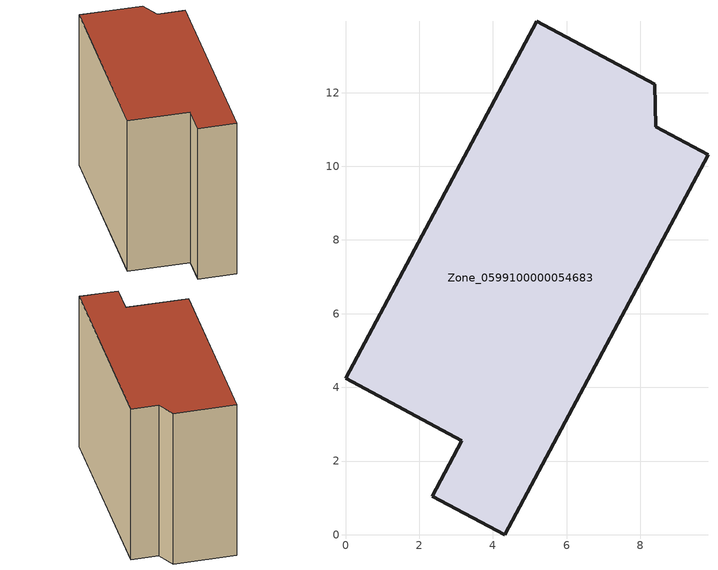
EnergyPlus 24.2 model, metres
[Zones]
Zone_0599100000054683
 floor ground (C_G): 0,4.25 5.19,13.94 8.39,12.23 8.42,11.08 9.84,10.31 4.32,0 2.36,1.05 3.16,2.55 z0
 wall outside (C_F): 8.42,11.08 8.39,12.23 5.19,13.94 0,4.25 3.16,2.55 2.36,1.05 4.32,0 9.84,10.31 8.42,11.08 z0:9.96
 roof outside (C_R): 4.32,0 9.84,10.31 8.42,11.08 8.39,12.23 5.19,13.94 0,4.25 3.16,2.55 2.36,1.05 z9.96
[BUILDING]
Pand.0599100000054683: North Axis=0; Terrain=City; Loads Convergence Tolerance Value=0.04; Temperature Convergence Tolerance Value=0.4; Solar Distribution=FullExterior; Maximum Number of Warmup Days=25; Minimum Number of Warmup Days=1
[Site:Location]
Rotterdam.The.Hague.AP_ZH_NLD Design_Conditions: Latitude=51.96; Longitude=4.45; Time Zone=1; Elevation=-4.5
[SITE:GROUNDTEMPERATURE:BUILDINGSURFACE]
18, 18, 18, 18, 18, 18, 18, 18, 18, 18, 18, 18
[MATERIAL] Thermal Absorptance=0.9; Solar Absorptance=0.7; Visible Absorptance=0.7
Name | Roughness | Thickness | Conductivity | Density | Specific Heat
G.TI.1946 | MediumSmooth | 0.15 | 1 | 540 | 1210
F.TI.1946 | Rough | 0.3 | 0.857143 | 1920 | 840
R.TI.1946 | MediumRough | 0.2 | 0.1 | 1500 | 1000
[CONSTRUCTION]
C_G: G.TI.1946
C_F: F.TI.1946
C_R: R.TI.1946
[ZONE]
Zone_0599100000054683: Type=1; Multiplier=1; Ceiling Height=Autocalculate; Volume=Autocalculate; Floor Area=autocalculate; Part of Total Floor Area=Yes
[ZONEINFILTRATION:DESIGNFLOWRATE]
Infil_Zone_0599100000054683: Zone or ZoneList or Space or SpaceList=Zone_0599100000054683; Schedule=AlwaysOn; Design Flow Rate Calculation Method=Flow/Area; Flow Rate per Floor Area=0.003; Constant Term Coefficient=1; Temperature Term Coefficient=0; Velocity Term Coefficient=0; Velocity Squared Term Coefficient=0
[HVACTEMPLATE:ZONE:IDEALLOADSAIRSYSTEM]
Zone_0599100000054683: Maximum Heating Supply Air Temperature=50; Minimum Cooling Supply Air Temperature=13; Maximum Heating Supply Air Humidity Ratio=0.0156; Minimum Cooling Supply Air Humidity Ratio=0.0077; Heating Limit=NoLimit; Cooling Limit=NoLimit; Dehumidification Control Type=ConstantSensibleHeatRatio; Cooling Sensible Heat Ratio=0.7; Dehumidification Setpoint=60; Humidification Control Type=None; Humidification Setpoint=30; Outdoor Air Method=None; Outdoor Air Flow Rate per Person=0.00944; Outdoor Air Flow Rate per Zone Floor Area=0; Outdoor Air Flow Rate per Zone=0; Demand Controlled Ventilation Type=None; Outdoor Air Economizer Type=NoEconomizer; Heat Recovery Type=None; Sensible Heat Recovery Effectiveness=0.7; Latent Heat Recovery Effectiveness=0.65
[ZONECONTROL:THERMOSTAT]
ThermostatControl_Zone_0599100000054683: Zone or ZoneList=Zone_0599100000054683; Control Type Schedule=DualSetpointControlType; Control 1=Thermostat_Zone_0599100000054683; Temperature Difference Between Cutout And Setpoint=0
[THERMOSTATSETPOINT:DUALSETPOINT]
Thermostat_Zone_0599100000054683: Heating Setpoint Temperature Schedule=HeatingSetpoint_Zone_0599100000054683; Cooling Setpoint Temperature Schedule=CoolingSetpoint_Zone_0599100000054683
[SCHEDULE:COMPACT]
HeatingSetpoint_Zone_0599100000054683: Through: 12/31, For: AllDays, Until: 24:00, 21
CoolingSetpoint_Zone_0599100000054683: Through: 12/31, For: AllDays, Until: 24:00, 24
DualSetpointControlType: Through: 12/31, For: AllDays, Until: 24:00, 4
AlwaysOn: Through: 12/31, For: AllDays, Until: 24:00, 1
